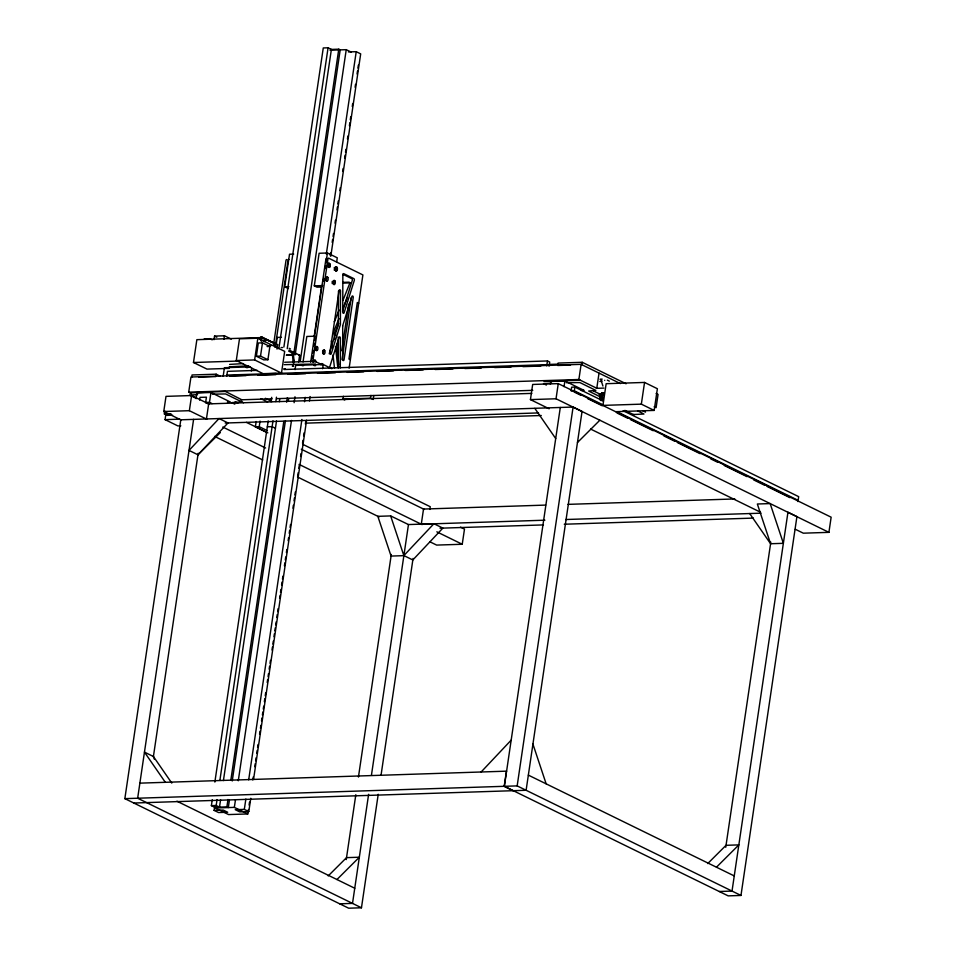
<?xml version="1.0" encoding="UTF-8"?>
<svg xmlns="http://www.w3.org/2000/svg" width="956" height="956" viewBox="0 0 956 956"><rect width="100%" height="100%" fill="white"/><g stroke="black" fill="none" stroke-linecap="round" stroke-linejoin="round"><path stroke-width="1.43" d="M338.257 368.012L338.34 338.233A1.255 0.729 88.1 0 0 337.994 337.157M338.46 291.042L338.376 324.299A1.255 0.729 88.1 0 1 338.293 324.873L329.211 353.732M340.288 367.94L340.372 338.173A1.255 0.729 88.1 0 0 338.986 337.492L329.27 368.383M315.098 349.466C315.408 344.793 317.416 351.39 315.241 348.558M602.543 393.478L603.881 392.641M325.518 278.794C326.952 275.83 326.868 282.402 325.518 279.104M181.15 420.031L163.763 411.522L165.997 396.37L191.606 395.533L208.994 404.041M172.57 415.191L167.288 415.358L164.384 413.936L164.814 410.996M180.839 425.826L177.888 425.922L165.065 419.636L165.926 413.852M378.229 794.281L361.464 907.782L348.665 908.2L124.854 798.642L180.792 419.792L573.098 407.053L582.049 411.427L526.111 790.277L133.804 803.028M191.272 393.418L188.714 392.163L190.949 377.011L581.117 364.344L620.432 383.583M229.213 368.383L206.974 369.1L193.482 362.503L196.864 339.667L262.075 337.552L275.567 344.148L275.149 347.004M191.69 377.369L192.048 374.967L216.14 374.19L220.131 376.138M206.759 419.194L189.36 410.686L191.606 395.533M196.028 398.58L196.864 392.952L210.941 392.498L230.193 401.914L227.373 402.01M193.59 419.373L137.652 798.224L361.464 907.782M199.625 400.098L200.031 397.373L206.424 397.17L205.624 402.619M214.001 339.679L214.526 336.106L224.445 335.783L231.28 339.129M153.354 756.913L198.191 453.24M206.424 419.039L208.659 403.886L531.859 393.382M212.053 403.599L209.484 402.345L210.941 392.498M216.14 374.19L215.781 376.592L198.776 377.142M223.919 339.356L224.445 335.783M223.178 376.15L224.421 367.702L250.496 366.853M226.727 376.27L227.444 371.346L257.212 370.378M236.287 360.531L239.49 338.818L257.833 338.221L284.685 351.366L281.482 373.079L263.151 373.677L236.287 360.531L254.619 359.934L281.482 373.079M251.32 371.036L251.739 368.215M254.619 359.934L257.833 338.221M256.363 356.253L258.323 342.989L262.482 342.857L269.867 346.478L267.919 359.731L263.748 359.874L256.363 356.253L260.522 356.122L267.919 359.731M260.474 339.989L260.904 337.062L261.932 337.038L277.658 344.734L277.013 349.095M261.287 341.388L261.932 337.038M260.522 356.122L262.482 342.857M266.939 432.471L255.395 426.818L256.172 421.512M266.927 430.463L259.231 426.699L260.068 421.07M273.607 344.375L285.999 260.45A1.255 0.729 88.1 0 1 286.884 259.602M275.639 344.303L288.031 260.391A1.255 0.729 88.1 0 1 288.915 259.53M276.2 344.507L277.24 337.42L281.411 337.289M288.413 288.616L284.721 286.812L289.525 254.224L293.695 254.093M216.116 807.963L211.384 805.645L212.256 799.754M214.861 782.068L268.194 420.903M271.026 401.747L271.683 397.326M278.865 348.677L323.271 47.955L328.063 47.8L331.385 49.425L287.23 348.689M214.108 810.365L223.214 810.067L227.683 812.253L218.589 812.552L214.108 810.365L214.765 805.932M220.585 799.742L219.498 807.115L216.187 805.49L217.048 799.598M219.88 780.431L272.998 420.748M275.83 401.592L276.475 397.17M283.884 347.04L328.063 47.8M223.417 780.586L276.523 420.903M279.355 401.735L279.785 398.783M229.404 800.184L228.305 807.569L226.883 806.876L227.982 799.491M230.814 780.287L283.812 421.381M286.645 402.177L287.302 397.756M294.066 351.963L338.771 49.186L330.645 49.449M293.265 362.79L292.249 353.445L293.265 353.409L294.281 362.754L293.265 362.79L293.671 360.042M232.236 780.98L285.45 420.604M288.282 401.4L288.724 398.449M295.488 352.656L340.193 49.879L338.771 49.186M294.484 354.533L295.5 354.509L295.679 353.302L294.663 353.338M295.069 369.614L295.691 365.395L323.212 364.499L331.828 368.717M298.631 362.121L299.646 355.238L289.071 350.063M248.441 809.517L247.783 813.95L234.351 807.378L235.451 799.993M238.283 780.789L291.496 420.401M294.113 402.679L294.986 396.776M300.22 361.32L346.239 49.676L329.999 50.214M303.064 361.954L306.828 336.464L315.145 336.189M321.467 287.015L316.986 287.159L314.297 285.844L319.113 253.268L327.43 252.993L337.277 257.809L336.655 262.064M250.771 798.284L248.799 811.572L244.33 809.385L245.859 799.037M248.691 779.845L301.905 419.457M304.522 401.735L305.179 397.302M314.118 336.739L321.539 286.525M326.331 254.033L356.218 51.684L348.414 51.935M310.676 362.216L325.9 259.16A1.255 0.729 88.1 0 1 326.785 258.299M311.799 358.859L312.218 356.026M312.636 353.182L313.054 350.35M313.676 346.108L314.094 343.276M314.512 340.444L314.93 337.611M323.248 281.327L323.666 278.495M325.124 268.576L325.542 265.744M325.96 262.912L327.43 252.993M312.708 362.145L327.932 259.088A1.255 0.729 88.1 0 1 328.816 258.24L362.898 274.922L349.119 368.215M249.098 805.083L249.528 802.132M252.802 779.977L253.232 777.025M254.762 766.688L255.204 763.736M255.634 760.773L256.077 757.821M256.722 753.388L257.164 750.436M257.594 747.484L258.036 744.533M259.566 734.196L259.996 731.232M260.438 728.281L260.869 725.329M261.526 720.896L261.968 717.944M262.398 714.992L262.84 712.041M263.27 709.077L263.713 706.125M264.358 701.692L264.8 698.74M265.23 695.789L265.672 692.837M267.202 682.5L267.632 679.537M268.074 676.585L268.505 673.633M269.162 669.2L269.592 666.248M270.034 663.297L270.464 660.345M271.994 650.008L272.436 647.045M272.866 644.093L273.308 641.141M273.954 636.708L274.396 633.756M274.826 630.805L275.268 627.853M275.698 624.889L276.141 621.938M276.798 617.504L277.228 614.553M277.67 611.601L278.1 608.649M279.63 598.313L280.06 595.349M280.502 592.397L280.933 589.446M281.59 585.012L282.032 582.061M282.462 579.109L282.904 576.157M284.422 565.809L284.864 562.857M285.294 559.905L285.736 556.954M286.394 552.52L286.824 549.569M288.138 540.702L288.569 537.75M289.226 533.317L289.656 530.365M290.098 527.413L290.528 524.462M292.93 508.21L293.373 505.258M294.018 500.825L294.46 497.873M294.89 494.921L295.332 491.97M297.734 475.718L298.164 472.766M298.822 468.332L299.252 465.381M300.566 456.514L300.997 453.562M302.526 443.226L302.968 440.274M303.626 435.84L304.056 432.889M305.37 424.022L305.8 421.07M330.226 255.646L330.668 252.695M332.186 242.358L332.628 239.406M333.058 236.443L333.501 233.491M335.03 223.154L335.46 220.203M336.99 209.866L337.42 206.902M337.862 203.951L338.293 200.999M339.822 190.662L340.264 187.711M342.654 171.459L343.096 168.507M344.626 158.17L345.056 155.207M345.498 152.255L345.929 149.303M347.458 138.967L347.9 136.015M349.418 125.678L349.86 122.715M350.29 119.763L350.733 116.811M352.262 106.474L352.692 103.523M355.094 87.271L355.524 84.319M357.054 73.982L357.496 71.019M357.926 68.067L358.369 65.116M253.603 779.08L306.601 420.174M309.433 400.97L310.091 396.537M330.812 256.22L360.687 53.883L356.218 51.684M322.59 368.717L323.212 364.499M341.782 350.756L348.677 304.02M342.033 359.695L351.199 297.591M344.769 399.978L342.977 399.094L343.395 396.286M372.29 399.082L370.498 398.198L370.916 395.39M373.187 399.512L373.772 395.545M346.239 859.599L355.823 794.735M358.44 777.049L391.303 554.456M368.622 794.317L352.513 903.396L339.715 903.814M371.454 775.149L408.463 524.557L390.645 515.917L377.847 516.336L391.064 556.069L403.862 555.651L390.645 515.917M381.062 775.113L413.064 558.423M429.841 509.452L430.248 506.728L302.921 444.397M429.949 541.813L436.641 545.087L462.238 544.263L464.485 529.11L460.469 527.138M549.162 408.774L530.437 399.608L532.671 384.455L558.268 383.619L831.146 517.196L828.912 532.349L803.315 533.185L795.284 529.254M546.736 365.873L547.465 360.95L284.004 369.518M549.162 365.766L549.7 362.049L547.465 360.95M550.381 384.264L550.799 381.456L564.876 381.002L584.128 390.418L581.308 390.514M828.912 532.349L556.034 398.772L558.268 383.619M506.429 771.157L504.194 786.322L513.145 790.696M560.3 407.459L504.362 786.31L728.173 895.868L740.972 895.449L796.922 516.61L787.959 512.225L732.021 891.076L719.223 891.494M564.052 386.63L564.876 381.002M571.102 390.908L571.652 387.192L574.855 387.096L602.997 400.875M574.855 387.096L574.126 392.008L580.83 395.282M740.972 895.449L517.16 785.892L573.098 407.053M599.03 373.103L596.783 388.255L578.882 379.496L581.117 364.344M581.857 364.702L582.216 362.288L558.113 363.077L557.754 365.479L570.517 365.072M641.345 404.149L644.547 382.436L606.152 383.691L602.949 405.392L641.345 404.149L654.167 410.423L657.381 388.722L644.547 382.436M725.747 847.267L770.811 542.124M797.949 501.565L798.678 496.654L623.109 410.71M313.257 361.81L313.831 361.129L314.44 361.882M603.212 393.478L603.547 392.761M342.535 311.381L352.262 280.49A1.255 0.729 88.1 0 0 351.796 278.662L342.989 274.348M603.702 394.242L600.726 394.338L600.344 395.187A5.198 3.035 88.1 0 0 600.225 395.533L600.033 396.358A5.198 3.035 88.1 0 0 599.974 396.752L602.627 396.561M602.149 392.868L602.113 392.952A5.198 3.035 88.1 0 0 601.886 393.059M599.974 396.752L599.914 397.636A5.198 3.035 88.1 0 0 599.914 398.043L599.986 398.927A5.198 3.035 88.1 0 0 600.045 399.333L600.249 400.17M339.093 310.007L334.66 321.085A1.255 0.968 -63.9 0 1 334.194 321.718M342.977 300.315L349.621 283.693A1.255 0.968 -63.9 0 0 348.88 282.175L343.037 282.355M338.962 318.587L333.967 331.039A1.255 0.968 -63.9 0 0 333.871 331.744L334.672 339.141M342.834 308.896L347.267 297.818M338.711 323.439L335.389 331.744A1.255 0.968 -63.9 0 0 335.293 332.437L335.616 335.401M600.26 395.473L602.889 395.33M274.742 346.598L274.731 345.152L273.882 345.128M602.913 392.701L602.997 393.442M600.643 394.481L600.667 394.446A5.198 3.035 88.1 0 1 600.81 394.171L603.822 394.039M603.702 392.832L601.444 393.346M327.43 266.222L327.478 264.704M603.618 392.976L603.642 392.94A5.198 3.035 88.1 0 0 603.391 392.88M601.336 394.338L601.3 393.49L603.547 393.418M322.65 351.187L323.654 352.059L322.71 352.967M197.964 454.781L228.006 422.934L219.044 418.549L189.013 450.407L197.964 454.781L220.334 432.554M433.916 523.733L403.874 555.579L412.825 559.965L442.867 528.106L433.916 523.733L408.463 524.557M481.143 771.982L511.173 740.135M577.46 442.532L599.842 420.222M328.219 875.899L346.538 857.64L359.337 857.221L336.954 879.532M707.727 863.567L726.034 845.307L738.845 844.889L716.462 867.2M302.12 365.67L303.494 365.67M284.183 368.669L285.33 368.837M285.282 368.956L284.171 368.777M332.234 283.609L332.198 281.482M241.832 399.787L225.329 391.422L190.16 392.88M343.001 283.107L350.302 282.868M284.721 286.812L288.879 286.669M314.297 285.844L322.614 285.581M204.214 338.854L209.818 338.675L212.22 339.846M277.658 344.734L260.904 337.062M267.094 346.562L269.867 346.478M281.088 347.566L282.546 347.53M287.051 354.784L293.002 354.58M286.274 355.178L293.707 354.939M298.631 355.274L299.646 355.238M193.482 362.503L239.442 361.01M243.23 363.603L229.607 364.415M284.637 362.252L314.644 361.308L322.519 364.834M248.787 365.813L229.261 366.817M284.279 364.666L315.588 364.021M549.198 364.427L558.125 364.128M226.895 375.063L276.021 373.473M280.478 373.318L546.916 364.666L549.198 365.778M229.703 376.174L246.074 375.636M257.977 375.254L275.842 374.668M287.744 374.286L305.609 373.7M317.523 373.318L335.377 372.732M347.291 372.35L363.662 371.812M377.058 371.382L393.43 370.856M405.332 370.462L423.197 369.888M435.111 369.494L452.965 368.92M464.879 368.526L481.25 368M494.646 367.558L511.018 367.032M522.92 366.638L540.785 366.064M188.714 392.163L578.882 379.496M599.974 379.197L602.196 379.126M197.545 394.661L189.587 395.055L196.362 398.497M212.411 394.171L225.592 393.944L243.553 402.763M551.481 383.165L543.522 383.559L546.366 385.065M566.358 382.675L579.91 382.579L595.839 390.383L588.669 391.028L600.93 397.182M599.842 381.468L601.862 381.396M240.876 399.823L272.149 398.807M276.607 398.664L532.755 390.335M596.448 388.327L603.893 388.088M209.484 402.345L205.648 402.476L208.217 403.731M571.592 390.896L574.305 390.801L602.447 404.579M342.977 399.094L370.498 398.198M602.005 392.928L603.869 392.856M598.599 393.884L601.575 393.788M600.368 395.163L603.738 395.139M600.057 396.382L602.674 396.298M163.763 411.522L189.36 410.686M530.437 399.608L556.034 398.772M599.95 397.684L602.937 397.588M599.95 397.971L602.937 397.875M600.033 399.022L602.639 398.939M600.069 399.297L602.686 399.214M164.384 413.936L170.981 413.721M600.679 400.277L602.913 400.205M600.75 400.528L602.627 400.468M165.065 419.636L179.836 419.158M225.174 423.03L538.575 412.92M615.772 411.678L654.167 410.423M305.992 423.15L541.275 415.502M255.395 426.818L259.231 426.699M633.015 414.534L643.938 414.032L637.688 410.853M267.322 426.806L272.125 426.651L275.436 428.264M545.649 505.091L423.52 509.058L421.285 524.211L544.908 520.195M567.995 504.362L734.806 498.948M565.749 519.514L761.012 513.181M440.035 528.202L543.426 524.916M564.279 524.235L753.436 518.092M770.572 543.737L783.37 543.319L770.154 503.585L757.355 504.003L770.572 543.737L749.695 513.539M139.875 783.143L506.596 771.157M124.854 798.642L517.16 785.892M211.384 805.645L216.187 805.49M214.694 807.27L226.883 806.876M234.351 807.378L215.16 807.999L228.58 814.572L247.783 813.95M244.33 809.385L235.224 809.672L239.705 811.871L248.799 811.572M334.098 267.835L334.791 269.006L334.134 269.962M601.754 393.944L601.408 393.43A5.198 3.035 88.1 0 0 601.205 393.633M601.826 380.596L601.085 380.321L602.925 386.045M329.007 267.405A2.067 1.207 88.1 0 1 327.896 264.298A2.067 1.207 88.1 0 1 329.987 264.298A2.067 1.207 88.1 0 1 329.007 267.405L328.219 266.796A2.067 1.207 88.1 0 1 327.908 264.513A2.067 1.207 88.1 0 1 329.031 263.259L329.868 263.868A2.067 1.207 88.1 0 1 330.167 266.15A2.067 1.207 88.1 0 1 329.055 267.405L328.816 267.357M336.213 270.906L335.377 270.297A2.067 1.207 88.1 0 1 335.078 268.027C337.396 268.206 333.823 271.612 334.982 267.931A2.067 1.207 88.1 0 1 336.189 266.772L337.026 267.369A2.067 1.207 88.1 0 1 337.337 269.652A2.067 1.207 88.1 0 1 336.213 270.906L335.974 270.859M323.761 354.079L323.092 353.493M321.156 364.666L320.75 364.714A2.067 1.207 88.1 0 1 321.754 363.603A2.067 1.207 88.1 0 1 322.865 364.678M327.322 276.977L327.848 277.503M334.481 280.49L335.018 281.016M326.737 280.956L327.048 281.04A2.067 1.207 88.1 0 0 327.98 277.945A2.067 1.207 88.1 0 0 325.877 277.933A2.067 1.207 88.1 0 0 326.988 281.04L326.199 280.431M333.895 284.47L334.206 284.541A2.067 1.207 88.1 0 0 335.138 281.446A2.067 1.207 88.1 0 0 333.046 281.434C331.457 284.685 335.568 282.785 333.154 281.458A2.067 1.207 88.1 0 0 334.158 284.553L333.369 283.944M317.045 346.538L317.583 347.064M324.215 350.039L324.741 350.565M316.532 350.541L315.934 349.992M315.038 360.173L315.564 360.699M322.196 363.686L322.734 364.212M247.915 367.594L246.218 367.582M314.094 365.61L315.635 365.658M580.328 380.201L544.095 381.372M346.239 49.676L351.127 52.066M656.127 393.466L658.063 394.422L656.103 407.674L654.167 406.73M582.216 362.288L626.096 383.774M607.323 380.141L609.366 381.145M642.97 410.865L645.527 412.108M593.246 390.837L601.288 394.78M624.889 410.375L633.876 414.773M617.194 411.797L798.129 500.358M587.534 398.568L602.28 405.786M617.014 413.004L627.733 418.25M630.422 419.565L653.199 430.714M663.93 435.96L674.649 441.206M677.326 442.52L700.115 453.682M710.834 458.928L717.538 462.202M724.23 465.488L747.018 476.638M753.722 479.912L764.442 485.17M767.118 486.473L789.907 497.634M358.727 303.195L357.305 302.49L348.952 359.038L350.374 359.743M590.629 429.077L760.51 512.225M289.166 348.331L290.457 348.964M288.712 351.175L295.5 354.509M214.526 336.106L216.809 337.217M265.35 398.27L272.006 401.532M261.012 398.724L267.656 401.986M235.164 401.771L237.829 403.085M234.806 404.173L231.926 402.607L241.892 401.879M246.445 422.373L267.847 432.853M301.283 449.224L424.356 509.464M222.808 427.057L265.613 448.005M299.049 464.377L422.11 524.617M436.832 531.823L462.238 544.263M214.598 436.402L262.745 459.967M297.531 476.996L379.126 516.933M528.345 775.125L734.256 875.923M171.781 783.083L153.414 756.507L144.464 752.121L165.328 782.319M176.92 801.2L354.748 888.244M314.99 347.637L315.349 348.593M264.083 339.834L264.322 341.244L263.378 341.423M534.834 408.367L555.711 438.565M604.766 380.273L604.682 380.428M532.934 744.103L546.151 783.836M153.426 756.435L154.334 759.172M336.584 344.28L338.842 365.001M335.484 346.538L337.588 365.778A1.255 0.968 -63.9 0 0 338.926 366.447M332.246 347.637L331.601 341.746A1.255 0.968 -63.9 0 0 331.206 341.041M333.046 354.987L334.492 368.227M313.472 361.774A2.067 1.207 88.1 0 1 314.62 360.101A2.067 1.207 88.1 0 1 315.839 361.762M270.178 345.128A7.54 4.398 88.1 0 1 270.942 345.761M602.627 392.808A5.198 3.035 88.1 0 1 602.866 392.796M340.491 290.983L340.408 324.239A1.255 0.729 88.1 0 1 340.324 324.813L331.242 353.66A1.255 0.729 88.1 0 1 329.88 352.692L339.057 290.588A1.255 0.729 88.1 0 1 340.491 290.983M342.714 325.972L342.618 359.229A1.255 0.729 88.1 0 0 344.064 359.635L353.23 297.519A1.255 0.729 88.1 0 0 351.88 296.551L342.798 325.41A1.255 0.729 88.1 0 0 342.714 325.972M342.846 274.826L342.75 312.05A1.255 0.729 88.1 0 0 344.124 312.72L354.294 280.431A1.255 0.729 88.1 0 0 353.828 278.602L343.754 273.667A1.255 0.729 88.1 0 0 342.846 274.826M328.768 265.362C327.526 268.899 327.358 261.968 328.768 265.362M264.226 340.396C264.872 344.16 266.079 337.91 264.226 340.396M274.754 345.546C275.4 349.31 276.595 343.061 274.754 345.546M292.428 366.064L293.635 366.256L292.452 366.04M335.054 267.8A2.067 1.207 88.1 0 0 336.165 270.906A2.067 1.207 88.1 0 0 337.157 267.811A2.067 1.207 88.1 0 0 335.054 267.8M315.611 347.494A2.067 1.207 88.1 0 0 316.723 350.601A2.067 1.207 88.1 0 0 317.703 347.494A2.067 1.207 88.1 0 0 315.611 347.494M322.77 350.995A2.067 1.207 88.1 0 0 323.881 354.102A2.067 1.207 88.1 0 0 324.873 351.007A2.067 1.207 88.1 0 0 322.77 350.995"/></g></svg>
